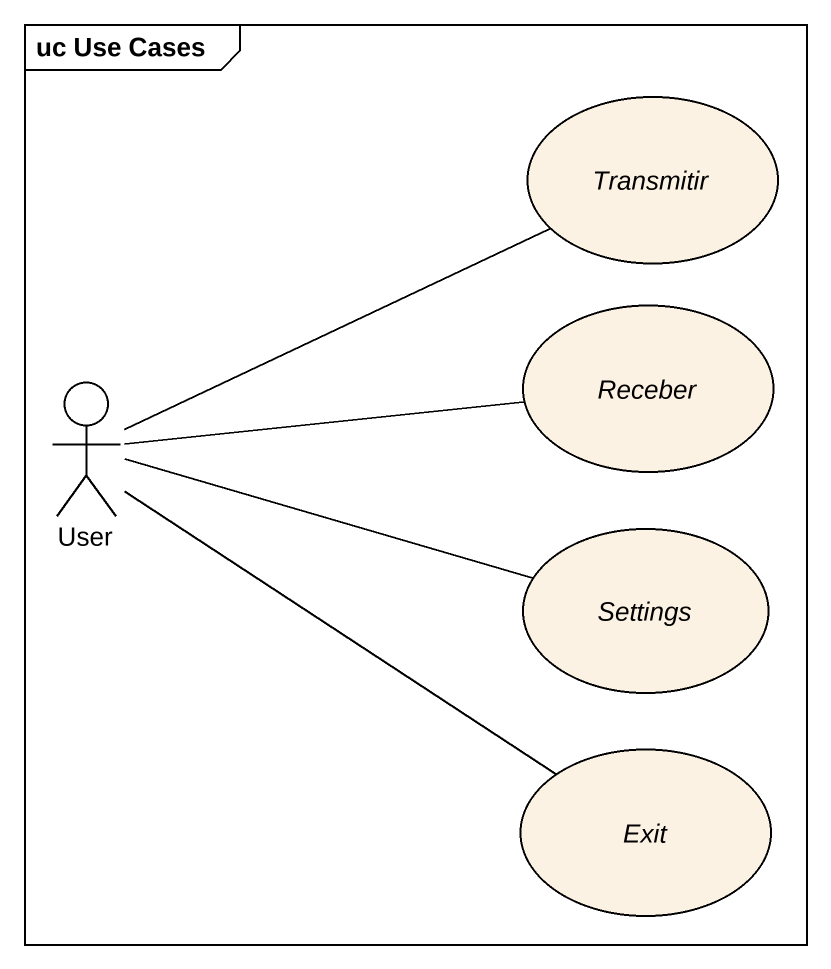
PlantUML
@startuml
mainframe uc Use Cases
usecase Transmitir
usecase Receber
actor User
usecase Settings
usecase Exit
User -right- Transmitir
User -right- Receber
User -right- Settings
User -- Exit
@enduml
